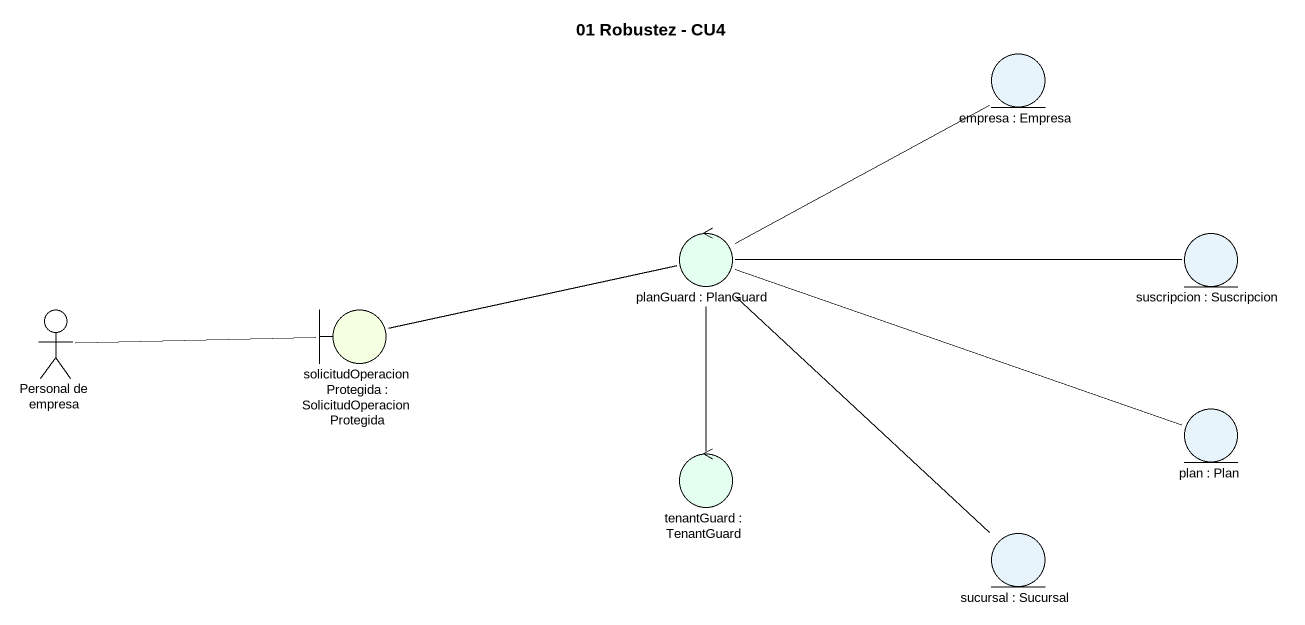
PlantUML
@startuml
title 01 Robustez - CU4
entity "empresa : Empresa" as empresa #E8F4FB
control "planGuard : PlanGuard" as planGuard #E4FFF0
entity "suscripcion : Suscripcion" as suscripcion #E8F4FB
actor "Personal de empresa" as Personal_de_empresa
boundary "solicitudOperacionProtegida : SolicitudOperacionProtegida" as solicitudOperacionProtegida #F5FFE1
entity "plan : Plan" as plan #E8F4FB
control "tenantGuard : TenantGuard" as tenantGuard #E4FFF0
entity "sucursal : Sucursal" as sucursal #E8F4FB
planGuard -right- empresa
planGuard -right- suscripcion
planGuard -left- solicitudOperacionProtegida
planGuard -right- plan
planGuard -- tenantGuard
planGuard -- sucursal
Personal_de_empresa -right- solicitudOperacionProtegida
solicitudOperacionProtegida -right- planGuard
@enduml
